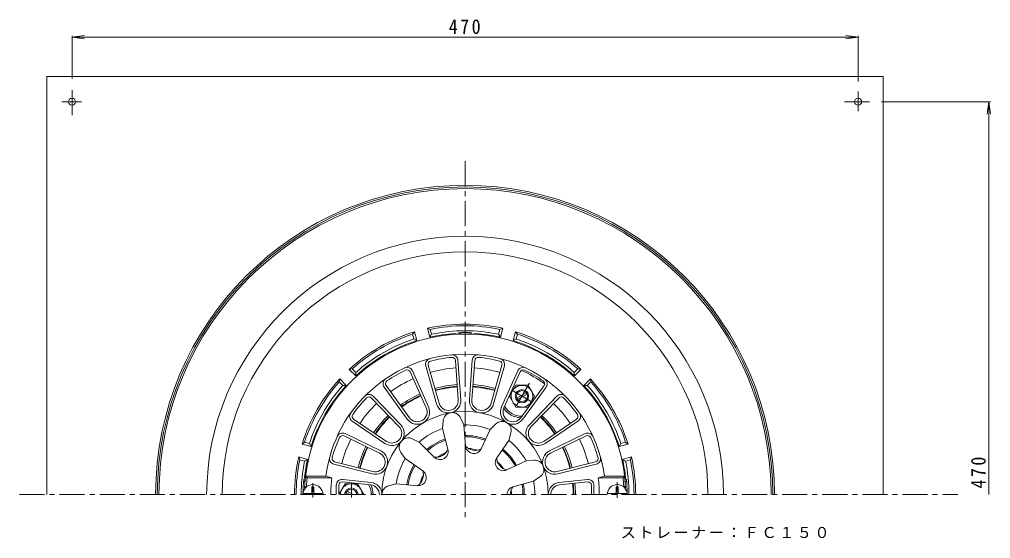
# Model space of a CAD drawing. Units: millimetres, scale not verified. Extents: x -328 to 383, y -412 to 405.
# Drawn here: x -244 to 337, y 95 to 405 of the extents above; entities that cross this region are included whole.
import ezdxf

# ---------------------------------------------------------------- set-up
doc = ezdxf.new("R2010")
doc.units = ezdxf.units.MM
doc.header["$LTSCALE"] = 3
doc.linetypes.add('CHAIN1', pattern=[8, 5, -1, 1, -1])
for name, color, linetype, lineweight in [('0-0_通り芯', 4, 'Continuous', 9), ('0-1_躯体', 6, 'Continuous', 9), ('0-2_仕上', 3, 'Continuous', 9), ('0-4_その他', 7, 'Continuous', 9), ('0-5_寸法', 7, 'Continuous', 9), ('0-8', 2, 'Continuous', 9), ('0-A', 2, 'Continuous', 9)]:
    doc.layers.add(name, color=color, linetype=linetype, lineweight=lineweight)
doc.styles.add('ＭＳ ゴシック', font='')
doc.styles.get('ＭＳ ゴシック').set_extended_font_data('MS Gothic')

msp = doc.modelspace()

# ---------------------------------------------------------------- linework, layer by layer
at = {"layer": '0-0_通り芯', "linetype": 'CHAIN1'}
for p, q in [((22.486, 320.393), (22.486, 104.883)), ((-243.965, 120.866), (317.146, 120.866))]:
    msp.add_line(p, q, dxfattribs=at)
at = {"layer": '0-0_通り芯'}
for radius, start, end in [(185, 0, 180), (184, 0, 180), (183, 0, 180), (64.667, 94.09601, 105.90392), (64.667, 74.09599, 85.90392), (64.667, 114.09601, 125.90392), (64.667, 134.09601, 145.90393), (64.667, 34.09601, 45.90393), (64.667, 154.09601, 165.90395), (64.667, 14.09602, 25.90393), (64.667, 0, 5.90398), (76.251, 2.25481, 2.25482)]:
    msp.add_arc((22.486, 120.866), radius, start, end, dxfattribs=at)
at = {"layer": '0-1_躯体'}
for p, q in [((-7.756, 218.279), (-8.928, 216.856)), ((-8.15, 213.954), (-8.928, 216.856)), ((-6.332, 212.962), (-7.756, 218.279)), ((1.396, 215.032), (-0.029, 220.349)), ((1.697, 219.703), (-0.029, 220.349)), ((2.475, 216.801), (1.396, 215.032)), ((2.475, 216.801), (1.697, 219.703)), ((42.498, 216.801), (43.276, 219.703)), ((43.577, 215.032), (42.498, 216.801)), ((45.002, 220.349), (43.276, 219.703)), ((43.577, 215.032), (45.002, 220.349)), ((51.305, 212.962), (52.729, 218.279)), ((53.901, 216.856), (52.729, 218.279)), ((53.123, 213.954), (53.901, 216.856)), ((-6.332, 212.962), (-8.15, 213.954)), ((53.123, 213.954), (51.305, 212.962)), ((-44.936, 196.066), (-46.754, 195.763)), ((-42.862, 191.871), (-46.754, 195.763)), ((-42.812, 193.942), (-44.936, 196.066)), ((-42.812, 193.942), (-42.862, 191.871)), ((87.785, 193.942), (89.909, 196.066)), ((87.835, 191.871), (87.785, 193.942)), ((87.835, 191.871), (91.727, 195.763)), ((91.727, 195.763), (89.909, 196.066)), ((-52.411, 190.106), (-52.714, 188.288)), ((-50.59, 186.164), (-52.714, 188.288)), ((-48.519, 186.214), (-52.411, 190.106)), ((-48.519, 186.214), (-50.59, 186.164)), ((93.492, 186.214), (97.384, 190.106)), ((95.563, 186.164), (93.492, 186.214)), ((95.563, 186.164), (97.687, 188.288)), ((97.687, 188.288), (97.384, 190.106)), ((-73.504, 152.28), (-74.927, 151.109)), ((-69.61, 149.684), (-74.927, 151.109)), ((-70.602, 151.502), (-73.504, 152.28)), ((-70.602, 151.502), (-69.61, 149.684)), ((114.583, 149.684), (115.574, 151.502)), ((114.583, 149.684), (119.9, 151.108)), ((115.574, 151.502), (118.477, 152.28)), ((119.9, 151.108), (118.477, 152.28)), ((-71.681, 141.956), (-76.997, 143.381)), ((-76.351, 141.655), (-76.997, 143.381)), ((-73.449, 140.877), (-76.351, 141.655)), ((-73.449, 140.877), (-71.681, 141.956)), ((116.653, 141.956), (121.97, 143.381)), ((118.421, 140.877), (116.653, 141.956)), ((118.421, 140.877), (121.324, 141.655)), ((121.324, 141.655), (121.97, 143.381))]:
    msp.add_line(p, q, dxfattribs=at)
for centre, radius, start, end in [((22.486, 120.866), 154.5, 0, 180), ((22.486, 120.866), 145.209, 0, 180), ((22.486, 120.866), 102, 77.24745, 102.75252), ((22.486, 120.866), 101, 78.1216, 101.87843), ((22.486, 120.866), 102, 107.24745, 132.75252), ((22.486, 120.866), 101, 108.1216, 131.87843), ((22.486, 120.866), 96.5, 93.64027, 102.62434), ((22.486, 120.866), 98, 78.21725, 101.78276), ((16.487, 215.175), 2, 51.83441, 93.64053), ((22.486, 120.866), 96.917, 87.58473, 92.41527), ((18.486, 215.698), 2, 34.69341, 92.41542), ((26.486, 215.698), 2, 87.58458, 145.30659), ((28.486, 215.175), 2, 86.35947, 128.16559), ((22.486, 120.866), 96.5, 77.37563, 86.35973), ((22.486, 120.866), 102, 47.24745, 72.75252), ((22.486, 120.866), 101, 48.1216, 71.87843), ((22.486, 120.866), 96.5, 107.37563, 132.62434), ((22.486, 120.866), 98, 108.21725, 131.78276), ((22.486, 120.866), 96.5, 47.37563, 72.62434), ((22.486, 120.866), 98, 48.21725, 71.78276), ((22.486, 120.866), 75.987, 94.09604, 105.90395), ((22.486, 120.866), 75.987, 74.09604, 85.90393), ((22.486, 120.866), 81.585, 54.33162, 65.6683), ((22.486, 120.866), 102, 137.24745, 162.75252), ((22.486, 120.866), 101, 138.1216, 161.87843), ((22.486, 120.866), 98, 138.21725, 161.78276), ((22.486, 120.866), 96.5, 137.37563, 162.62434), ((22.486, 120.866), 75.987, 114.09602, 125.90393), ((22.486, 120.866), 66, 94.09602, 105.90395), ((22.486, 120.866), 66, 74.09601, 85.90393), ((22.486, 120.866), 96.5, 17.37563, 42.62434), ((22.486, 120.866), 98, 18.21725, 41.78276), ((22.486, 120.866), 102, 17.24745, 42.75252), ((22.486, 120.866), 101, 18.1216, 41.87843), ((22.486, 120.866), 66, 114.09602, 125.90393), ((22.486, 120.866), 65, 114.09602, 125.90395), ((22.486, 120.866), 65, 94.09602, 105.90395), ((22.486, 120.866), 65, 74.09602, 85.90393), ((22.486, 120.866), 75.987, 134.09604, 145.90395), ((22.486, 120.866), 75.987, 34.09604, 45.90395), ((56.486, 179.755), 13, 213.36018, 266.6405), ((56.486, 179.755), 12, 210.25069, 269.74944), ((22.486, 120.866), 66, 134.09602, 145.90393), ((22.486, 120.866), 65, 134.09602, 145.90395), ((22.486, 120.866), 65, 34.09602, 45.90395), ((22.486, 120.866), 66, 34.09602, 45.90395), ((22.486, 120.866), 75.987, 154.09604, 165.90396), ((22.486, 120.866), 75.987, 14.09604, 25.90395), ((22.486, 120.866), 66, 154.09602, 165.90396), ((22.486, 120.866), 65, 154.09604, 165.90396), ((22.486, 120.866), 65, 14.09604, 25.90396), ((22.486, 120.866), 66, 14.09604, 25.90395), ((22.486, 120.866), 102, 167.24748, 180), ((22.486, 120.866), 101, 168.12157, 180), ((22.486, 120.866), 98, 168.21722, 179.99998), ((22.486, 120.866), 96.5, 167.37566, 173.92558), ((22.486, 120.866), 96.5, 6.07442, 12.62434), ((22.486, 120.866), 98, 0, 11.78276), ((22.486, 120.866), 101, 0, 11.87843), ((22.486, 120.866), 102, 0, 12.75252), ((22.486, 120.866), 96.917, 174.55904, 179.3932), ((-72.003, 129.866), 2, 174.55836, 232.28242), ((-71.483, 130.866), 2, 173.92577, 215.73421), ((-45.514, 120.866), 13, 69.7753, 69.77533), ((116.456, 130.866), 2, 324.2722, 6.07423), ((116.976, 129.866), 2, 307.72185, 5.44164), ((22.486, 120.866), 96.917, 0.6068, 5.44096), ((-45.514, 120.866), 12, 0, 29.74946), ((-45.514, 120.866), 13, 0, 26.64662), ((22.486, 120.866), 65, 0, 5.90396), ((22.486, 120.866), 66, 0, 5.90396)]:
    msp.add_arc(centre, radius, start, end, dxfattribs=at)
at = {"layer": '0-2_仕上'}
for p, q in [((-1.008, 197.849), (5.479, 175.081)), ((0.434, 198.26), (6.922, 175.492)), ((16.738, 201.135), (18.429, 177.521)), ((18.234, 201.242), (19.925, 177.628)), ((26.739, 201.242), (25.047, 177.628)), ((28.235, 201.135), (26.544, 177.521)), ((44.539, 198.26), (38.051, 175.492)), ((45.981, 197.849), (39.494, 175.081)), ((-10.369, 194.328), (-0.703, 172.717)), ((-9, 194.941), (0.666, 173.329)), ((53.973, 194.941), (44.307, 173.329)), ((55.342, 194.328), (45.676, 172.717)), ((-24.706, 186.051), (-10.823, 166.874)), ((69.679, 186.051), (55.796, 166.874)), ((-25.921, 185.171), (-12.038, 165.995)), ((70.894, 185.171), (57.011, 165.995)), ((-33.513, 178.661), (-17.039, 161.658)), ((-32.436, 179.705), (-15.962, 162.702)), ((77.409, 179.705), (60.935, 162.702)), ((78.486, 178.661), (62.012, 161.659)), ((-44.996, 164.736), (-25.391, 151.465)), ((-44.155, 165.978), (-24.55, 152.707)), ((8.927, 160.331), (9.327, 164.903)), ((21.73, 162.589), (19.791, 166.748)), ((21.73, 162.589), (22.814, 149.875)), ((37.468, 159.814), (40.712, 163.059)), ((89.128, 165.978), (69.523, 152.707)), ((89.969, 164.736), (70.364, 151.465)), ((-49.248, 157.372), (-27.952, 147.029)), ((8.927, 160.331), (12.257, 148.014)), ((37.468, 159.814), (32.1, 148.238)), ((48.726, 153.314), (49.914, 157.746)), ((94.221, 157.372), (72.925, 147.029)), ((-49.903, 156.022), (-28.607, 145.68)), ((-4.912, 152.341), (-9.071, 154.281)), ((-4.912, 152.341), (4.09, 143.299)), ((48.726, 153.314), (41.385, 142.878)), ((94.876, 156.022), (73.58, 145.68)), ((-13.269, 142.383), (-15.901, 146.141)), ((-55.565, 140.465), (-32.604, 134.699)), ((-13.269, 142.383), (-2.801, 135.087)), ((58.998, 141.072), (47.446, 135.654)), ((58.998, 141.072), (63.57, 141.472)), ((100.538, 140.465), (77.577, 134.699)), ((-55.931, 139.01), (-32.969, 133.244)), ((100.904, 139.01), (77.942, 133.244)), ((-71.986, 130.866), (-72.881, 131.866)), ((-71.986, 130.866), (-57.156, 130.866)), ((-50.808, 128.445), (-34.013, 126.708)), ((-50.654, 129.937), (-33.859, 128.2)), ((63.444, 128.856), (51.112, 125.58)), ((63.444, 128.856), (67.204, 131.488)), ((95.626, 129.937), (78.832, 128.2)), ((95.781, 128.445), (78.986, 126.708)), ((116.959, 130.866), (102.129, 130.866)), ((116.959, 130.866), (117.854, 131.866)), ((-72.382, 125.866), (-73.43, 124.866)), ((-73.43, 124.866), (-72.986, 124.866)), ((-72.382, 125.866), (-71.83, 125.866)), ((-54.514, 126.456), (-54.514, 120.866)), ((-53.014, 126.456), (-53.014, 120.866)), ((-18.734, 127.366), (-23.167, 126.178)), ((-18.734, 127.366), (-6.026, 126.226)), ((97.986, 126.456), (97.986, 120.866)), ((99.487, 126.456), (99.487, 120.866)), ((117.355, 125.866), (116.803, 125.866)), ((117.355, 125.866), (118.403, 124.866)), ((118.403, 124.866), (117.959, 124.866))]:
    msp.add_line(p, q, dxfattribs=at)
for points in [[(-72.881, 131.866), (-60.79, 131.866), (-57.156, 130.866)], [(117.854, 131.866), (105.763, 131.866), (102.129, 130.866)]]:
    msp.add_lwpolyline(points, dxfattribs=at)
for centre, radius, start, end in [((22.486, 120.866), 96, 2.38802, 177.61198), ((22.486, 120.866), 84, 7.52463, 172.47537), ((14.743, 200.992), 3.5, 4.09604, 95.51942), ((30.23, 200.992), 3.5, 84.48042, 175.90382), ((2.358, 198.808), 3.5, 104.48042, 195.90382), ((2.358, 198.808), 2, 104.48042, 195.90382), ((22.486, 120.866), 82.5, 95.51968, 104.4803), ((14.743, 200.992), 2, 4.09604, 95.51942), ((30.23, 200.992), 2, 84.48042, 175.90382), ((22.486, 120.866), 82.5, 75.51968, 84.4803), ((42.615, 198.808), 2, 344.09604, 75.51942), ((42.615, 198.808), 3.5, 344.09604, 75.51942), ((22.486, 120.866), 82.5, 115.51968, 124.4803), ((-12.195, 193.512), 3.5, 24.09604, 115.51942), ((-12.195, 193.512), 2, 24.09604, 115.51942), ((57.168, 193.512), 3.5, 64.48042, 155.90382), ((57.168, 193.512), 2, 64.48042, 155.90382), ((22.486, 120.866), 82.5, 55.51968, 64.4803), ((-23.086, 187.223), 3.5, 124.48042, 215.90382), ((-23.086, 187.223), 2, 124.48042, 215.90382), ((68.059, 187.223), 2, 324.09604, 55.51942), ((68.059, 187.223), 3.5, 324.09604, 55.51942), ((-34.95, 177.269), 3.5, 44.09604, 135.51942), ((79.923, 177.269), 3.5, 44.48042, 135.90382), ((22.486, 120.866), 82.5, 135.51968, 144.4803), ((-34.95, 177.269), 2, 44.09604, 135.51942), ((12.57, 177.102), 7.374, 195.90387, 4.09599), ((12.57, 177.102), 5.874, 195.90387, 4.09599), ((32.402, 177.102), 7.374, 175.90387, 344.09599), ((32.402, 177.102), 5.874, 175.90387, 344.09599), ((79.923, 177.269), 2, 44.48042, 135.90382), ((22.486, 120.866), 82.5, 35.51968, 44.4803), ((-43.034, 167.635), 3.5, 144.48042, 235.90382), ((-43.034, 167.635), 2, 144.48042, 235.90382), ((22.486, 120.866), 49.73, 0, 180), ((-6.065, 170.319), 7.374, 215.90387, 24.09599), ((-6.065, 170.319), 5.874, 215.90387, 24.09599), ((14.806, 164.424), 5.5, 24.99896, 175.00104), ((51.038, 170.319), 7.374, 155.90387, 324.09599), ((51.038, 170.319), 5.874, 155.90387, 324.09599), ((88.007, 167.635), 2, 304.09604, 35.51942), ((88.007, 167.635), 3.5, 304.09604, 35.51942), ((-21.258, 157.571), 7.374, 235.90387, 44.09599), ((22.486, 120.866), 41.73, 68.96107, 91.03893), ((44.601, 159.17), 5.5, 344.99896, 135.00104), ((66.23, 157.571), 7.374, 135.90387, 304.09599), ((-50.777, 154.223), 3.5, 64.09604, 155.51942), ((-21.258, 157.571), 5.874, 235.90387, 44.09599), ((22.486, 120.866), 41.73, 108.96107, 131.03894), ((66.23, 157.571), 5.874, 135.90387, 304.09599), ((95.75, 154.223), 3.5, 24.48042, 115.90382), ((22.486, 120.866), 82.5, 155.51968, 164.4803), ((-50.777, 154.223), 2, 64.09604, 155.51942), ((-11.396, 149.296), 5.5, 64.99896, 215.00104), ((22.486, 120.866), 35.392, 109.64944, 130.35057), ((22.486, 120.866), 34.623, 109.75015, 130.24982), ((22.486, 120.866), 35.392, 69.64946, 90.35057), ((22.486, 120.866), 34.623, 69.75021, 90.24983), ((22.486, 120.866), 41.73, 28.96106, 51.03893), ((95.75, 154.223), 2, 24.48042, 115.90382), ((22.486, 120.866), 82.5, 15.51968, 24.4803), ((-31.174, 140.396), 7.374, 255.90387, 64.09599), ((-31.174, 140.396), 5.874, 255.90387, 64.09599), ((7.547, 146.741), 4.878, 224.87517, 15.12476), ((5.162, 150.872), 7.649, 261.94609, 338.05399), ((22.486, 120.866), 27.71, 114.04456, 125.95538), ((27.675, 150.29), 4.878, 184.87517, 335.12476), ((28.503, 154.988), 7.649, 221.94609, 298.05399), ((22.486, 120.866), 27.71, 74.04466, 85.95557), ((22.486, 120.866), 34.623, 29.75029, 50.24992), ((22.486, 120.866), 35.392, 29.64955, 50.35063), ((76.146, 140.396), 7.374, 115.90387, 284.09599), ((76.146, 140.396), 5.874, 115.90387, 284.09599), ((-55.078, 142.405), 3.5, 164.48042, 255.90382), ((-55.078, 142.405), 2, 164.48042, 255.90382), ((22.486, 120.866), 41.73, 148.96107, 171.03886), ((45.374, 140.071), 4.878, 144.87517, 295.12476), ((49.029, 143.137), 7.649, 181.94609, 258.05399), ((22.486, 120.866), 27.71, 34.04475, 45.95546), ((64.049, 135.993), 5.5, 304.99896, 95.00104), ((100.051, 142.405), 2, 284.09604, 15.51942), ((100.051, 142.405), 3.5, 284.09604, 15.51942), ((22.486, 120.866), 35.392, 149.64926, 170.35046), ((22.486, 120.866), 34.623, 149.75, 170.24973), ((-5.59, 131.085), 4.878, 264.87524, 55.12483), ((-10.073, 132.716), 7.649, 301.94601, 18.05391), ((22.486, 120.866), 95, 173.95767, 176.98305), ((22.486, 120.866), 80.268, 172.89853, 180), ((-51.014, 126.456), 3.5, 84.09619, 180), ((-51.014, 126.456), 2, 84.09619, 180), ((-34.617, 120.866), 7.374, 0, 84.09599), ((22.486, 120.866), 27.71, 154.04442, 165.95554), ((22.486, 120.866), 41.73, 0, 11.03893), ((79.59, 120.866), 7.374, 95.90401, 180), ((95.986, 126.456), 3.5, 0, 95.90381), ((95.986, 126.456), 2, 0, 95.90381), ((22.486, 120.866), 80.268, 0, 7.10147), ((22.486, 120.866), 95, 3.01695, 6.04233), ((-34.617, 120.866), 5.874, 0, 84.09599), ((-21.743, 120.866), 5.5, 104.99896, 180), ((52.365, 120.866), 4.878, 104.87517, 180), ((57.135, 120.866), 7.649, 141.94609, 180.00018), ((22.486, 120.866), 27.71, 0, 5.95586), ((22.486, 120.866), 34.623, 0, 10.24991), ((22.486, 120.866), 35.392, 0, 10.35065), ((79.59, 120.866), 5.874, 95.90401, 180)]:
    msp.add_arc(centre, radius, start, end, dxfattribs=at)
at = {"layer": '0-4_その他'}
for p, q in [((-212.514, 394.446), (-205.078, 395.425)), ((-212.514, 395.346), (-212.514, 369.749)), ((257.486, 394.446), (250.051, 395.425)), ((257.486, 395.346), (257.486, 367.964)), ((-212.514, 394.446), (257.486, 394.446)), ((-212.514, 394.446), (-205.078, 393.467)), ((257.486, 394.446), (250.051, 393.467)), ((336.599, 355.865), (271.37, 355.865)), ((335.699, 355.865), (336.678, 348.43))]:
    msp.add_line(p, q, dxfattribs=at)
msp.add_lwpolyline([(335.699, 120.866), (335.699, 355.865), (334.72, 348.43)], dxfattribs=at)
at = {"layer": '0-8'}
for p, q in [((272.486, 370.866), (-227.514, 370.866)), ((-227.514, 370.866), (-227.514, 120.866)), ((272.486, 120.866), (272.486, 370.866))]:
    msp.add_line(p, q, dxfattribs=at)
at = {"layer": '0-8', "linetype": 'CHAIN1'}
for p, q in [((-212.514, 347.756), (-212.514, 363.749)), ((257.486, 361.964), (257.486, 350.162)), ((-218.612, 355.865), (-206.81, 355.865)), ((249.377, 355.865), (265.37, 355.865))]:
    msp.add_line(p, q, dxfattribs=at)
at = {"layer": '0-8'}
for centre in [(-212.514, 355.865), (257.486, 355.865)]:
    msp.add_circle(centre, 2.1, dxfattribs=at)
at = {"layer": '0-A'}
for p, q in [((48.987, 179.755), (52.739, 186.255)), ((52.739, 186.255), (60.234, 186.255)), ((63.986, 179.755), (60.234, 186.255)), ((53.391, 178.545), (59.082, 181.831)), ((53.891, 177.679), (59.582, 180.965)), ((63.986, 179.755), (60.234, 173.255)), ((-67.914, 125.616), (-69.114, 125.616)), ((-69.114, 122.466), (-69.114, 125.616)), ((-67.914, 122.466), (-67.914, 125.616)), ((-49.263, 127.361), (-53.013, 120.866)), ((-49.263, 127.361), (-41.758, 127.361)), ((-46.513, 120.866), (-48.609, 122.075)), ((-44.514, 120.866), (-48.109, 122.941)), ((-38.011, 120.87), (-41.758, 127.361)), ((112.886, 125.616), (114.087, 125.616)), ((112.886, 122.466), (112.886, 125.616)), ((114.087, 122.466), (114.087, 125.616)), ((-74.484, 121.466), (-62.544, 121.466)), ((-38.013, 120.866), (-38.011, 120.87)), ((-38.013, 120.866), (-38.011, 120.861)), ((119.456, 121.466), (107.517, 121.466))]:
    msp.add_line(p, q, dxfattribs=at)
at = {"layer": '0-A', "linetype": 'CHAIN1'}
for p, q in [((60.982, 187.541), (52.07, 172.106)), ((50.397, 183.271), (62.576, 176.239)), ((-68.514, 119.22), (-68.514, 127.769)), ((-45.514, 119.22), (-45.514, 127.897)), ((113.486, 119.051), (113.486, 128.272))]:
    msp.add_line(p, q, dxfattribs=at)
at = {"layer": '0-A'}
msp.add_lwpolyline([(48.987, 179.755), (52.739, 173.255), (60.234, 173.255)], dxfattribs=at)
for radius in [4, 3.324]:
    msp.add_circle((56.486, 179.755), radius, dxfattribs=at)
for centre, radius, start, end in [((56.491, 179.752), 6.5, 60.04965, 60.0495), ((-68.514, 120.866), 6, 0, 180), ((-70.114, 122.466), 1, 270, 0), ((-66.914, 122.466), 1, 180, 270), ((-45.514, 120.871), 6.5, 359.95093, 180.04892), ((-45.514, 120.866), 4, 0, 180), ((-45.514, 120.866), 3.324, 0, 180), ((113.486, 120.866), 6, 0, 180), ((111.886, 122.466), 1, 270, 0), ((115.087, 122.466), 1, 180, 270)]:
    msp.add_arc(centre, radius, start, end, dxfattribs=at)

# ---------------------------------------------------------------- texts
at = {"layer": '0-4_その他', "color": 2, "insert": (12.736, 396.246), "char_height": 8.798, "attachment_point": 7, "style": 'ＭＳ ゴシック'}
msp.add_mtext('\\T1.27;\\W0.9;470', dxfattribs=at)
at = {"layer": '0-4_その他', "color": 2, "insert": (333.899, 124.529), "char_height": 8.798, "attachment_point": 7, "rotation": 90, "style": 'ＭＳ ゴシック'}
msp.add_mtext('\\T1.27;\\W0.9;470', dxfattribs=at)
at = {"layer": '0-5_寸法', "insert": (115.557, 94.588), "char_height": 6.598, "attachment_point": 7, "style": 'ＭＳ ゴシック'}
msp.add_mtext('\\T1.17;ストレーナー：ＦＣ１５０', dxfattribs=at)

doc.saveas('drawing.dxf')
